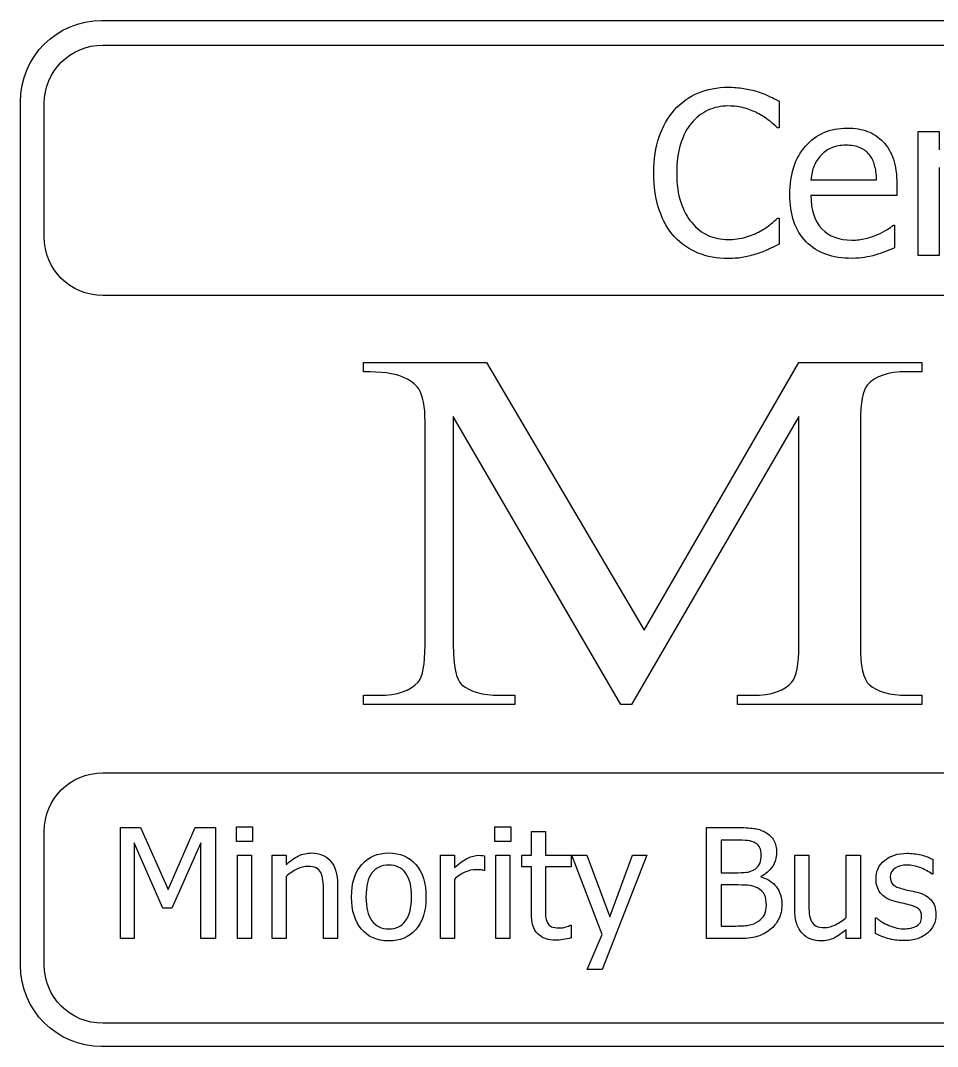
# Model space of a CAD drawing. Extents: x 0 to 436, y 0 to 122.
# Drawn here: x 344.21 to 384.56, y 0.14 to 45.27 of the extents above; entities that cross this region are included whole.
import ezdxf

# ---------------------------------------------------------------- set-up
doc = ezdxf.new("R2010")
doc.units = 0
doc.layers.get('0').update_dxf_attribs({"linetype": 'CONTINUOUS'})

msp = doc.modelspace()

# ---------------------------------------------------------------- linework, layer by layer
at = {"color": 1}
for points in [[(347.784152, 45.27106), (432.20096, 45.27106)], [(344.214442, 3.71097), (344.214442, 41.701348)], [(432.20096, 0.141259), (347.784152, 0.141259)]]:
    msp.add_lwpolyline(points, dxfattribs=at)
msp.add_lwpolyline([(347.784152, 45.27106)], close=True, dxfattribs=at)
at = {"color": 7}
for points in [[(347.829672, 44.189999), (432.13393, 44.189999)], [(345.254322, 35.750799), (345.254322, 41.614653)], [(377.594141, 41.722277), (377.594141, 40.555285), (377.516041, 40.555285)], [(384.625421, 38.807272), (384.625421, 34.935202), (383.707451, 34.935202), (383.707451, 40.389304), (384.625421, 40.389304), (384.625421, 39.578757)], [(378.990611, 38.270128), (381.876361, 38.270128)], [(382.769921, 38.06505), (382.769921, 37.567003), (378.990621, 37.567003)], [(377.520921, 36.580679), (377.594221, 36.580679), (377.594221, 35.428335)], [(382.613671, 36.268175), (382.667371, 36.268175), (382.667371, 35.267198)], [(432.13393, 33.175452), (347.829672, 33.175452)], [(359.309636, 29.822057), (359.309636, 30.232803), (364.716821, 30.232803), (371.644767, 18.454383), (378.460077, 30.232803), (383.867262, 30.232803), (383.867262, 29.822057), (383.205445, 29.822057)], [(362.013229, 17.788308), (362.013229, 27.62401)], [(370.63093, 15.179517), (363.252372, 27.846035), (363.252372, 17.788308)], [(378.460077, 17.788308), (378.460077, 27.846035), (371.095609, 15.179517), (370.63093, 15.179517)], [(381.163669, 27.62401), (381.163669, 17.788308)], [(365.280069, 15.590263), (365.955964, 15.590263), (365.955964, 15.179517), (359.309636, 15.179517), (359.309636, 15.590263), (359.985532, 15.590263)], [(383.205445, 15.590263), (383.867262, 15.590263), (383.867262, 15.179517), (375.756485, 15.179517), (375.756485, 15.590263), (376.43238, 15.590263)], [(347.829672, 12.176178), (432.13393, 12.176178)], [(345.254322, 3.736976), (345.254322, 9.600831)], [(366.689452, 6.007626), (366.689452, 8.03904), (366.272672, 8.03904), (366.272672, 8.550996), (366.689452, 8.550996), (366.689452, 9.604443), (367.306422, 9.604443), (367.306422, 8.550996), (368.441912, 8.550996), (368.441912, 8.03904), (367.306422, 8.03904), (367.306422, 6.296421)], [(375.793072, 4.885259), (374.391762, 4.885259), (374.391762, 9.771811), (375.688062, 9.771811)], [(375.665062, 9.217194), (375.041532, 9.217194), (375.041532, 7.786343), (375.779932, 7.786343)], [(355.898942, 7.622259), (355.898942, 4.885264), (355.281972, 4.885264), (355.281972, 8.550999), (355.898942, 8.550999), (355.898942, 8.14406)], [(363.302692, 7.487737), (363.302692, 4.885295), (362.685712, 4.885295), (362.685712, 8.55103), (363.302692, 8.55103), (363.302692, 8.006256)], [(364.628522, 8.5313), (364.628502, 7.888079)], [(378.280681, 6.171712), (378.280681, 8.550994), (378.897661, 8.550994), (378.897661, 6.46379)], [(380.545161, 5.813995), (380.545161, 8.550989), (381.162141, 8.550989), (381.162051, 4.885261)], [(384.351891, 8.37379), (384.351891, 7.714155), (384.319091, 7.714155)], [(364.628502, 7.888079), (364.595702, 7.888079)], [(358.163362, 7.264546), (358.163422, 4.885261)], [(375.779912, 7.24485), (375.041512, 7.24485), (375.041512, 5.439878), (375.569872, 5.439878)], [(376.790731, 7.625534), (376.790731, 7.599284)], [(358.163422, 4.885261), (357.546442, 4.885261), (357.546442, 6.972466)], [(368.405982, 5.472694), (368.442082, 5.472694), (368.442082, 4.918075)], [(381.834811, 5.105137), (381.834811, 5.79759), (381.867611, 5.79759)], [(381.162051, 4.885261), (380.545071, 4.885261), (380.545071, 5.292201)], [(367.759482, 4.813055), (367.759312, 4.813062)], [(432.13393, 1.161629), (347.829672, 1.161629)]]:
    msp.add_lwpolyline(points, dxfattribs=at)
for points in [[(347.829672, 44.189999)], [(375.333472, 34.803336)], [(380.802131, 34.808217)], [(347.829672, 12.176178)], [(352.797732, 4.885261), (352.147942, 4.885261), (352.147942, 9.095769), (350.874612, 6.230786), (350.480802, 6.230786), (349.217322, 9.095769), (349.217322, 4.885261), (348.610192, 4.885261), (348.610192, 9.771813), (349.496272, 9.771813), (350.717092, 7.051228), (351.895242, 9.771813), (352.797732, 9.771813)], [(354.418962, 9.164686), (353.716662, 9.164686), (353.716662, 9.804631), (354.418962, 9.804631)], [(365.787002, 9.164686), (365.084712, 9.164686), (365.084712, 9.804631), (365.787002, 9.804631)], [(376.800601, 8.577253)], [(354.376262, 4.885261), (353.759292, 4.885261), (353.759292, 8.550996), (354.376262, 8.550996)], [(365.744302, 4.885261), (365.127332, 4.885261), (365.127332, 8.550996), (365.744302, 8.550996)], [(371.776192, 8.550996), (369.803852, 3.533173), (369.144212, 3.533173), (369.800562, 5.062477), (368.468172, 8.550996), (369.134372, 8.550996), (370.135302, 5.836974), (371.132962, 8.550996)], [(361.415652, 6.716488)], [(362.052312, 6.716488)], [(377.030231, 6.358772)], [(377.706341, 6.385029)], [(383.052291, 4.796661)]]:
    msp.add_lwpolyline(points, close=True, dxfattribs=at)
at = {"color": 1}
for points in [[(344.214442, 41.701348), (344.214442, 43.678968), (345.806532, 45.27106), (347.784152, 45.27106)], [(347.784152, 0.141259), (345.806532, 0.141259), (344.214442, 1.733349), (344.214442, 3.71097)]]:
    msp.add_open_spline(points, degree=3, dxfattribs=at)
at = {"color": 7}
for points in [[(345.254322, 41.614653), (345.254322, 43.041395), (346.402932, 44.189999), (347.829672, 44.189999)], [(372.984762, 41.336533), (373.274475, 41.662055), (373.617902, 41.909451), (374.015042, 42.078721)], [(374.015042, 42.078721), (374.412175, 42.251247), (374.856508, 42.33751), (375.348042, 42.33751)], [(375.348042, 42.33751), (375.592182, 42.33751), (375.820048, 42.319607), (376.031642, 42.2838)], [(376.031642, 42.2838), (376.246482, 42.247994), (376.445048, 42.202421), (376.627342, 42.147081)], [(376.627342, 42.147081), (376.783588, 42.098255), (376.943095, 42.036406), (377.105861, 41.961534)], [(377.105861, 41.961534), (377.271875, 41.88992), (377.434635, 41.810167), (377.594141, 41.722277)], [(372.306052, 40.154894), (372.462305, 40.607368), (372.688542, 41.001247), (372.984762, 41.336533)], [(374.459402, 41.321889), (374.182708, 41.194936), (373.940195, 41.007761), (373.731862, 40.760366)], [(375.338312, 41.512319), (375.029065, 41.512319), (374.736095, 41.448843), (374.459402, 41.321889)], [(376.095142, 41.414659), (375.877042, 41.479766), (375.624765, 41.512319), (375.338312, 41.512319)], [(376.700612, 41.165636), (376.515065, 41.266548), (376.313242, 41.349555), (376.095142, 41.414659)], [(377.188891, 40.838488), (377.055431, 40.949165), (376.892671, 41.058214), (376.700612, 41.165636)], [(373.731862, 40.760366), (373.526782, 40.51297), (373.367278, 40.202098), (373.253352, 39.827749)], [(377.516041, 40.555285), (377.431408, 40.63341), (377.322358, 40.727811), (377.188891, 40.838488)], [(378.756251, 39.74962), (379.221745, 40.276964), (379.830468, 40.540636), (380.582421, 40.540636)], [(380.582421, 40.540636), (380.920961, 40.540636), (381.220441, 40.491808), (381.480861, 40.394152)], [(381.480861, 40.394152), (381.741275, 40.296495), (381.969138, 40.1435), (382.164451, 39.935167)], [(372.076562, 38.563097), (372.076562, 39.171821), (372.153058, 39.70242), (372.306052, 40.154894)], [(373.253352, 39.827749), (373.139418, 39.4534), (373.082452, 39.031851), (373.082452, 38.563101)], [(378.058001, 37.63048), (378.058001, 38.519151), (378.290751, 39.225531), (378.756251, 39.74962)], [(380.528701, 39.7838), (380.284561, 39.7838), (380.076228, 39.746365), (379.903701, 39.671495)], [(381.148811, 39.676378), (380.982798, 39.747992), (380.776095, 39.7838), (380.528701, 39.7838)], [(382.164451, 39.935167), (382.359765, 39.726833), (382.509505, 39.4713), (382.613671, 39.168566)], [(379.439831, 39.354112), (379.303111, 39.210883), (379.198945, 39.051378), (379.127331, 38.875597)], [(379.903701, 39.671495), (379.734428, 39.59988), (379.579805, 39.494086), (379.439831, 39.354112)], [(381.563851, 39.363878), (381.456431, 39.500596), (381.318085, 39.604763), (381.148811, 39.676378)], [(381.788461, 38.909777), (381.736395, 39.088813), (381.661525, 39.24018), (381.563851, 39.363878)], [(379.127331, 38.875597), (379.055718, 38.703071), (379.010145, 38.501248), (378.990611, 38.270128)], [(381.876361, 38.270128), (381.869695, 38.517524), (381.840395, 38.73074), (381.788461, 38.909777)], [(382.613671, 39.168566), (382.717838, 38.869086), (382.769921, 38.501248), (382.769921, 38.06505)], [(372.315822, 36.93712), (372.156315, 37.409125), (372.076562, 37.951117), (372.076562, 38.563097)], [(373.082452, 38.563101), (373.082452, 38.065054), (373.142672, 37.635366), (373.263112, 37.274038)], [(378.775781, 35.540636), (378.297261, 36.032172), (378.058001, 36.728787), (378.058001, 37.63048)], [(378.990621, 37.567003), (378.990621, 36.932237), (379.150128, 36.447211), (379.469141, 36.111925)], [(373.263112, 37.274038), (373.383558, 36.915965), (373.547948, 36.613231), (373.756282, 36.365835)], [(372.989642, 35.75548), (372.699928, 36.071234), (372.475322, 36.465114), (372.315822, 36.93712)], [(377.213311, 36.307241), (377.343518, 36.414663), (377.446055, 36.505809), (377.520921, 36.580679)], [(373.756282, 36.365835), (373.958102, 36.124949), (374.195732, 35.942658), (374.469172, 35.81896)], [(376.749442, 35.999624), (376.928475, 36.100535), (377.083098, 36.203074), (377.213311, 36.307241)], [(379.469141, 36.111925), (379.788148, 35.776638), (380.229228, 35.608995), (380.792381, 35.608995)], [(382.330461, 36.06798), (382.444395, 36.139594), (382.538798, 36.206326), (382.613671, 36.268175)], [(347.829672, 33.175452), (346.402932, 33.175452), (345.254322, 34.324057), (345.254322, 35.750799)], [(374.019922, 35.042589), (373.622782, 35.202094), (373.279355, 35.439724), (372.989642, 35.75548)], [(374.469172, 35.81896), (374.742605, 35.698517), (375.032318, 35.638296), (375.338312, 35.638296)], [(375.338312, 35.638296), (375.618258, 35.638296), (375.877045, 35.672475), (376.114672, 35.740835)], [(376.114672, 35.740835), (376.352305, 35.809194), (376.563895, 35.895457), (376.749442, 35.999624)], [(380.792381, 35.608995), (380.994201, 35.608995), (381.191141, 35.631781), (381.383201, 35.677355)], [(381.383201, 35.677355), (381.578515, 35.722928), (381.754295, 35.781522), (381.910541, 35.853136)], [(381.910541, 35.853136), (382.076561, 35.928006), (382.216535, 35.99962), (382.330461, 36.06798)], [(377.140121, 35.213491), (377.000141, 35.145131), (376.829241, 35.0784), (376.627422, 35.013296)], [(377.594221, 35.428335), (377.434715, 35.353465), (377.283348, 35.281851), (377.140121, 35.213491)], [(380.802141, 34.808214), (379.933001, 34.808214), (379.257548, 35.052354), (378.775781, 35.540636)], [(382.667371, 35.267198), (382.559951, 35.224878), (382.426488, 35.171167), (382.266981, 35.106066)], [(375.333392, 34.803331), (374.858132, 34.803331), (374.420308, 34.883083), (374.019922, 35.042589)], [(376.036602, 34.857046), (375.857562, 34.821239), (375.623185, 34.803336), (375.333472, 34.803336)], [(376.627422, 35.013296), (376.415835, 34.944936), (376.218895, 34.892853), (376.036602, 34.857046)], [(381.349011, 34.847277), (381.205785, 34.821237), (381.023491, 34.808217), (380.802131, 34.808217)], [(381.837291, 34.959581), (381.658258, 34.910754), (381.495498, 34.873319), (381.349011, 34.847277)], [(382.266981, 35.106066), (382.107475, 35.044219), (381.964245, 34.995391), (381.837291, 34.959581)], [(360.99938, 29.600032), (360.652045, 29.748049), (360.088797, 29.822057), (359.309636, 29.822057)], [(383.205445, 29.822057), (382.388735, 29.822057), (381.811405, 29.629635), (381.473455, 29.244792)], [(361.731599, 29.067172), (361.600181, 29.281796), (361.356108, 29.459416), (360.99938, 29.600032)], [(362.013229, 27.62401), (362.013229, 28.290085), (361.919352, 28.771139), (361.731599, 29.067172)], [(381.473455, 29.244792), (381.266931, 29.007965), (381.163669, 28.467705), (381.163669, 27.62401)], [(361.703443, 16.167527), (361.909967, 16.404354), (362.013229, 16.944614), (362.013229, 17.788308)], [(363.252372, 17.788308), (363.252372, 16.863205), (363.379105, 16.28594), (363.632571, 16.056514)], [(378.150291, 16.167527), (378.356815, 16.404354), (378.460077, 16.944614), (378.460077, 17.788308)], [(381.163669, 17.788308), (381.163669, 16.863205), (381.295091, 16.28594), (381.557935, 16.056514)], [(359.985532, 15.590263), (360.792856, 15.590263), (361.365493, 15.782684), (361.703443, 16.167527)], [(363.632571, 16.056514), (363.979906, 15.74568), (364.529072, 15.590263), (365.280069, 15.590263)], [(376.43238, 15.590263), (377.24909, 15.590263), (377.821727, 15.782684), (378.150291, 16.167527)], [(381.557935, 16.056514), (381.905278, 15.74568), (382.454447, 15.590263), (383.205445, 15.590263)], [(345.254322, 9.600831), (345.254322, 11.027573), (346.402932, 12.176178), (347.829672, 12.176178)], [(375.688062, 9.771811), (376.035928, 9.771811), (376.296282, 9.759778), (376.469122, 9.735711)], [(376.469122, 9.735711), (376.644148, 9.713831), (376.811518, 9.660229), (376.971231, 9.574904)], [(376.971231, 9.574904), (377.146258, 9.480827), (377.274245, 9.357214), (377.355191, 9.204065)], [(376.199992, 9.197504), (376.070912, 9.210631), (375.892602, 9.217194), (375.665062, 9.217194)], [(376.551142, 9.089206), (376.446128, 9.14828), (376.329078, 9.184379), (376.199992, 9.197504)], [(376.741482, 8.882454), (376.702082, 8.969968), (376.638635, 9.038886), (376.551142, 9.089206)], [(377.355191, 9.204065), (377.436145, 9.053104), (377.476621, 8.874795), (377.476621, 8.669137)], [(356.443712, 8.521463), (356.623119, 8.608977), (356.812369, 8.652734), (357.011462, 8.652734)], [(357.011462, 8.652734), (357.372455, 8.652734), (357.654685, 8.533497), (357.858152, 8.295021)], [(359.226712, 8.144057), (359.528632, 8.483173), (359.925725, 8.652731), (360.417992, 8.652731)], [(360.417992, 8.652731), (360.912445, 8.652731), (361.308445, 8.483173), (361.605992, 8.144057)], [(376.738202, 8.196568), (376.779801, 8.299397), (376.800601, 8.426292), (376.800601, 8.577253)], [(376.800581, 8.57725), (376.800581, 8.695394), (376.780881, 8.797128), (376.741482, 8.882454)], [(377.476621, 8.669137), (377.476621, 8.439413), (377.415361, 8.233756), (377.292841, 8.052164)], [(382.225311, 8.327845), (382.474725, 8.535691), (382.806185, 8.639613), (383.219691, 8.639613)], [(383.219691, 8.639613), (383.423158, 8.639613), (383.627721, 8.614453), (383.833381, 8.564133)], [(355.898942, 8.14406), (356.082722, 8.308148), (356.264312, 8.433949), (356.443712, 8.521463)], [(357.858152, 8.295021), (358.061625, 8.058734), (358.163362, 7.715242), (358.163362, 7.264546)], [(358.777112, 6.716488), (358.777112, 7.329085), (358.926979, 7.804941), (359.226712, 8.144057)], [(361.605992, 8.144057), (361.903539, 7.807129), (362.052312, 7.331272), (362.052312, 6.716488)], [(363.302692, 8.006256), (363.528038, 8.20535), (363.723848, 8.345373), (363.890122, 8.426323)], [(363.890122, 8.426323), (364.058588, 8.509461), (364.221585, 8.55103), (364.379112, 8.55103)], [(364.379112, 8.55103), (364.442578, 8.55103), (364.489615, 8.54883), (364.520222, 8.54443)], [(364.520222, 8.54443), (364.553022, 8.54223), (364.589122, 8.537854), (364.628522, 8.5313)], [(376.528172, 7.947154), (376.626625, 8.010601), (376.696635, 8.093739), (376.738202, 8.196568)], [(381.851191, 7.52053), (381.851191, 7.850895), (381.975898, 8.12), (382.225311, 8.327845)], [(383.833381, 8.564133), (384.039035, 8.513813), (384.211871, 8.450366), (384.351891, 8.37379)], [(356.374792, 7.94059), (356.212892, 7.85964), (356.054275, 7.75353), (355.898942, 7.622259)], [(356.850652, 8.065297), (356.697505, 8.065297), (356.538885, 8.023728), (356.374792, 7.94059)], [(357.218212, 7.996377), (357.128512, 8.042324), (357.005992, 8.065297), (356.850652, 8.065297)], [(357.428242, 7.792908), (357.377909, 7.884798), (357.307899, 7.952621), (357.218212, 7.996377)], [(357.520142, 7.441758), (357.504809, 7.588344), (357.474175, 7.705394), (357.428242, 7.792908)], [(359.673032, 7.773217), (359.500192, 7.543493), (359.413772, 7.19125), (359.413772, 6.716488)], [(360.417992, 8.121084), (360.096379, 8.121084), (359.848059, 8.005129), (359.673032, 7.773217)], [(361.156392, 7.773217), (360.983552, 8.005129), (360.737419, 8.121084), (360.417992, 8.121084)], [(361.415652, 6.716488), (361.415652, 7.19125), (361.329232, 7.543493), (361.156392, 7.773217)], [(363.768702, 7.80935), (363.604608, 7.737152), (363.449272, 7.629947), (363.302692, 7.487737)], [(364.264242, 7.917649), (364.097968, 7.917649), (363.932788, 7.88155), (363.768702, 7.80935)], [(364.448022, 7.911049), (364.397688, 7.915449), (364.336428, 7.917649), (364.264242, 7.917649)], [(364.595702, 7.888079), (364.549768, 7.901206), (364.500542, 7.908863), (364.448022, 7.911049)], [(375.779932, 7.786343), (375.983398, 7.786343), (376.133265, 7.79619), (376.229532, 7.815883)], [(376.229532, 7.815883), (376.325798, 7.837763), (376.425345, 7.88152), (376.528172, 7.947154)], [(377.292841, 8.052164), (377.172508, 7.870573), (377.005138, 7.728363), (376.790731, 7.625534)], [(382.691331, 7.989824), (382.551311, 7.904498), (382.481301, 7.775415), (382.481301, 7.602575)], [(383.206571, 8.117813), (383.003098, 8.117813), (382.831351, 8.07515), (382.691331, 7.989824)], [(383.790721, 8.009514), (383.598195, 8.081714), (383.403478, 8.117813), (383.206571, 8.117813)], [(384.319091, 7.714155), (384.161565, 7.838863), (383.985441, 7.937316), (383.790721, 8.009514)], [(357.546442, 6.972466), (357.546442, 7.14093), (357.537675, 7.297361), (357.520142, 7.441758)], [(376.295142, 7.22188), (376.174815, 7.237194), (376.003072, 7.24485), (375.779912, 7.24485)], [(376.633172, 7.116863), (376.530338, 7.171563), (376.417662, 7.206569), (376.295142, 7.22188)], [(376.790731, 7.599284), (377.081718, 7.520522), (377.307065, 7.376125), (377.466771, 7.166091)], [(382.041531, 6.903557), (381.914638, 7.074209), (381.851191, 7.279867), (381.851191, 7.52053)], [(382.481301, 7.602575), (382.481301, 7.449426), (382.522868, 7.334564), (382.606001, 7.257989)], [(382.606001, 7.257989), (382.689141, 7.183603), (382.822601, 7.122343), (383.006381, 7.07421)], [(376.951501, 6.811659), (376.898968, 6.931991), (376.792858, 7.033725), (376.633172, 7.116863)], [(377.030301, 6.358775), (377.030301, 6.542555), (377.004035, 6.693516), (376.951501, 6.811659)], [(377.466771, 7.166091), (377.626485, 6.958246), (377.706341, 6.697892), (377.706341, 6.385029)], [(382.651941, 6.529436), (382.371895, 6.610386), (382.168425, 6.735093), (382.041531, 6.903557)], [(383.006381, 7.07421), (383.098268, 7.050144), (383.200001, 7.026077), (383.311581, 7.00201)], [(383.311581, 7.00201), (383.425355, 6.98013), (383.544595, 6.953877), (383.669301, 6.92325)], [(383.669301, 6.92325), (383.940595, 6.855427), (384.144065, 6.742753), (384.279711, 6.585228)], [(359.213582, 5.302046), (358.922602, 5.649914), (358.777112, 6.121394), (358.777112, 6.716488)], [(359.413772, 6.716488), (359.413772, 6.257041), (359.500192, 5.90808), (359.673032, 5.669604)], [(361.153112, 5.66304), (361.328139, 5.89714), (361.415652, 6.248289), (361.415652, 6.716488)], [(362.052312, 6.716488), (362.052312, 6.099516), (361.903539, 5.622565), (361.605992, 5.285637)], [(376.944931, 5.935424), (377.001798, 6.044816), (377.030231, 6.185932), (377.030231, 6.358772)], [(377.706341, 6.385029), (377.706341, 6.142179), (377.660398, 5.92777), (377.568511, 5.741803)], [(378.897661, 6.46379), (378.897661, 6.269072), (378.904228, 6.107171), (378.917361, 5.978088)], [(383.003091, 6.444106), (382.876198, 6.47036), (382.759148, 6.498803), (382.651941, 6.529436)], [(383.311571, 6.375186), (383.232811, 6.39488), (383.129985, 6.417853), (383.003091, 6.444106)], [(383.734921, 6.188125), (383.656161, 6.262512), (383.515045, 6.324866), (383.311571, 6.375186)], [(384.279711, 6.585228), (384.417545, 6.427704), (384.486461, 6.213295), (384.486461, 5.942002)], [(366.971682, 5.098576), (366.783528, 5.291107), (366.689452, 5.594124), (366.689452, 6.007626)], [(367.306422, 6.296421), (367.306422, 6.110455), (367.309755, 5.967151), (367.316422, 5.86651)], [(376.675832, 5.646628), (376.798351, 5.731954), (376.888051, 5.82822), (376.944931, 5.935424)], [(378.365981, 5.541613), (378.309115, 5.714453), (378.280681, 5.924486), (378.280681, 6.171712)], [(378.917361, 5.978088), (378.932695, 5.851193), (378.965528, 5.739613), (379.015861, 5.643348)], [(383.856351, 5.856667), (383.856351, 6.003253), (383.815875, 6.113739), (383.734921, 6.188125)], [(384.486461, 5.942002), (384.486461, 5.784477), (384.454728, 5.634609), (384.391261, 5.492399)], [(359.673032, 5.669604), (359.848059, 5.433317), (360.096379, 5.315173), (360.417992, 5.315173)], [(360.417992, 5.315173), (360.735232, 5.315173), (360.980272, 5.431129), (361.153112, 5.66304)], [(367.316422, 5.86651), (367.323088, 5.76587), (367.348255, 5.671792), (367.391922, 5.584278)], [(367.391922, 5.584278), (367.429122, 5.507704), (367.489288, 5.449726), (367.572422, 5.410344)], [(368.202512, 5.397214), (368.296592, 5.427841), (368.364415, 5.453001), (368.405982, 5.472694)], [(375.569872, 5.439878), (375.854292, 5.439878), (376.078548, 5.453005), (376.242642, 5.479258)], [(376.242642, 5.479258), (376.406728, 5.505512), (376.551125, 5.561302), (376.675832, 5.646628)], [(377.568511, 5.741803), (377.476618, 5.555836), (377.353005, 5.402687), (377.197671, 5.282355)], [(378.612111, 5.111701), (378.507098, 5.225469), (378.425055, 5.368773), (378.365981, 5.541613)], [(379.015861, 5.643348), (379.066195, 5.549271), (379.134018, 5.480354), (379.219331, 5.436596)], [(379.219331, 5.436596), (379.306845, 5.392836), (379.431551, 5.370956), (379.593451, 5.370956)], [(379.593451, 5.370956), (379.744411, 5.370956), (379.905218, 5.413619), (380.075871, 5.498945)], [(380.075871, 5.498945), (380.246525, 5.584271), (380.402955, 5.689288), (380.545161, 5.813995)], [(381.867611, 5.79759), (381.920145, 5.756024), (381.981405, 5.710079), (382.051391, 5.659756)], [(382.051391, 5.659756), (382.123585, 5.609436), (382.218755, 5.556928), (382.336901, 5.502231)], [(382.336901, 5.502231), (382.441915, 5.454098), (382.556778, 5.411435), (382.681491, 5.374242)], [(383.390351, 5.351272), (383.501931, 5.375339), (383.585068, 5.404876), (383.639761, 5.439882)], [(383.639761, 5.439882), (383.716335, 5.490202), (383.771031, 5.543805), (383.803851, 5.600689)], [(383.803851, 5.600689), (383.838851, 5.657576), (383.856351, 5.742902), (383.856351, 5.856667)], [(384.391261, 5.492399), (384.329995, 5.352377), (384.239198, 5.232046), (384.118871, 5.131405)], [(360.417992, 4.783527), (359.908225, 4.783527), (359.506755, 4.956367), (359.213582, 5.302046)], [(361.605992, 5.285637), (361.308445, 4.950897), (360.912445, 4.783527), (360.417992, 4.783527)], [(367.759312, 4.813062), (367.422378, 4.813062), (367.159835, 4.908234), (366.971682, 5.098576)], [(367.572422, 5.410344), (367.655555, 5.373151), (367.768228, 5.354554), (367.910442, 5.354554)], [(367.910442, 5.354554), (368.011082, 5.354554), (368.108438, 5.368774), (368.202512, 5.397214)], [(376.606952, 4.973869), (376.396918, 4.914796), (376.125625, 4.885259), (375.793072, 4.885259)], [(377.197671, 5.282355), (377.013891, 5.137958), (376.816985, 5.035129), (376.606952, 4.973869)], [(378.979671, 4.862287), (378.839651, 4.914794), (378.717131, 4.997932), (378.612111, 5.111701)], [(380.545071, 5.292201), (380.354731, 5.125925), (380.174235, 4.999029), (380.003581, 4.911515)], [(382.363171, 4.895104), (382.150951, 4.960738), (381.974831, 5.030749), (381.834811, 5.105137)], [(382.681491, 5.374242), (382.808385, 5.337049), (382.939655, 5.318452), (383.075301, 5.318452)], [(383.075301, 5.318452), (383.173755, 5.318452), (383.278771, 5.329392), (383.390351, 5.351272)], [(384.118871, 5.131405), (383.987598, 5.022013), (383.838825, 4.938875), (383.672551, 4.881991)], [(368.087652, 4.842595), (367.969512, 4.822902), (367.860122, 4.813055), (367.759482, 4.813055)], [(368.442082, 4.918075), (368.326128, 4.885255), (368.207985, 4.860095), (368.087652, 4.842595)], [(379.432551, 4.783527), (379.272845, 4.783527), (379.121885, 4.809781), (378.979671, 4.862287)], [(380.003581, 4.911515), (379.832928, 4.82619), (379.642585, 4.783527), (379.432551, 4.783527)], [(383.052341, 4.796654), (382.807308, 4.796654), (382.577585, 4.829471), (382.363171, 4.895104)], [(383.672551, 4.881991), (383.508465, 4.825105), (383.301711, 4.796661), (383.052291, 4.796661)], [(347.829672, 1.161629), (346.402932, 1.161629), (345.254322, 2.310234), (345.254322, 3.736976)]]:
    msp.add_open_spline(points, degree=3, dxfattribs=at)

doc.saveas('drawing.dxf')
